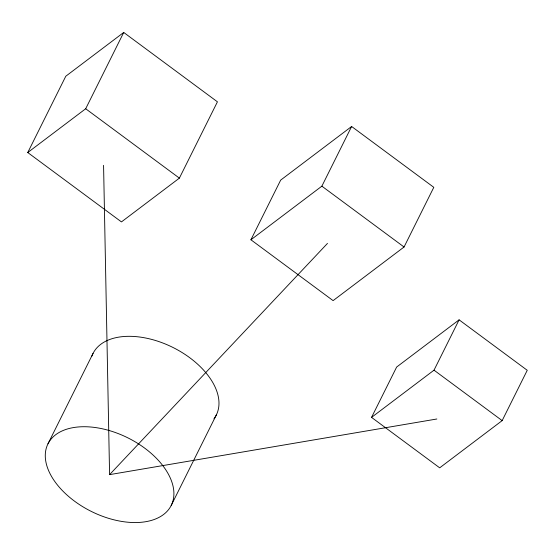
<?xml version="1.0" encoding="UTF-8"?>
<svg xmlns="http://www.w3.org/2000/svg" width="555" height="555" viewBox="0 0 555 555"><rect width="100%" height="100%" fill="white"/><g stroke="black" fill="none" stroke-linecap="round" stroke-linejoin="round"><path stroke-width="0.83" d="M27.75 152.535L65.795 76.229L123.723 32.447L217.428 101.822L179.383 178.127L121.455 221.91L27.75 152.535L85.685 108.752L123.723 32.447M47.98 443.813L93.053 353.41M250.922 239.781L280.677 180.111L351.62 126.491L433.802 187.333L404.054 247.003L333.104 300.623L250.922 239.781L321.872 186.161L351.62 126.491M171.197 505.466A68.889 41.077 26.5 0 0 94.78 427.454A68.889 41.077 26.5 0 0 62.784 490.995A68.889 41.077 26.5 0 0 171.197 505.466L216.27 415.064M371.552 417.381L396.645 367.049L459.103 319.84L527.25 370.296L502.157 420.621L439.692 467.83L371.552 417.381L434.017 370.171L459.103 319.84M103.57 165.334L109.585 474.636L327.485 243.395M109.585 474.636L436.854 418.997M321.872 186.161L404.054 247.003M85.685 108.752L179.383 178.127M434.017 370.171L502.157 420.621M91.887 356.102A68.889 41.077 26.5 0 1 174.228 348.103A68.889 41.077 26.5 0 1 213.946 418.81"/></g></svg>
